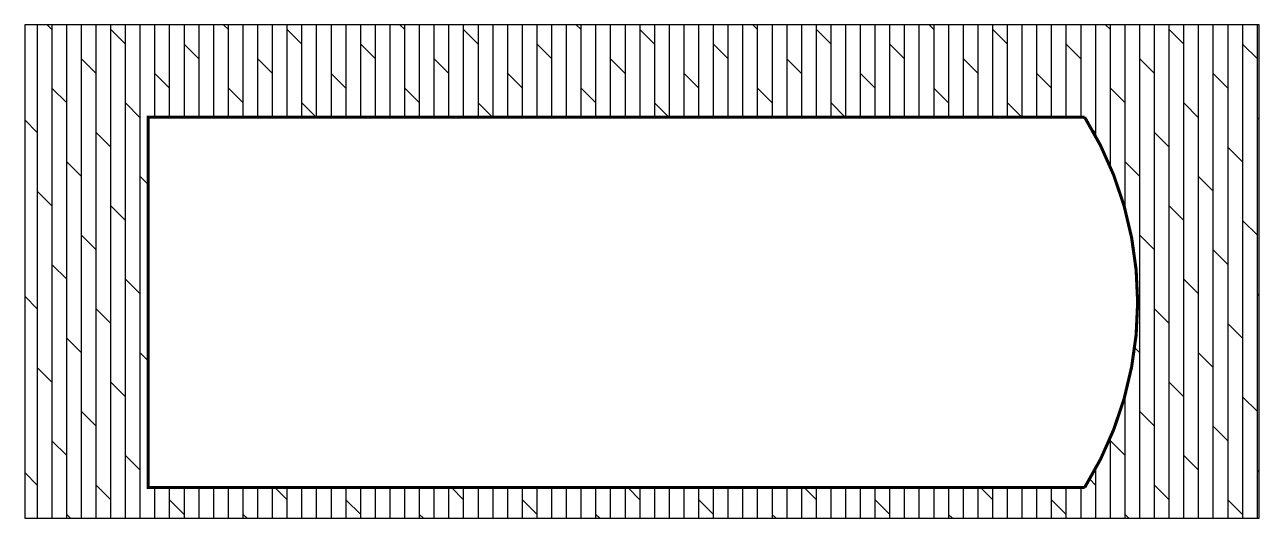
# Model space of a CAD drawing. Header units: millimetres. Extents: x -1871197 to -1180782, y 1281217 to 1543414.
# Drawn here: x -1527628 to -1507628, y 1321637 to 1329637 of the extents above; entities that cross this region are included whole.
import ezdxf

# ---------------------------------------------------------------- set-up
doc = ezdxf.new("R2010")
doc.units = ezdxf.units.MM
doc.header["$LTSCALE"] = 10
doc.layers.add('W-STEEL_FRAME钢架', color=3, linetype='CONTINUOUS')
doc.layers.add('W-WOOD_FLOOR木地板', color=30, linetype='CONTINUOUS')

msp = doc.modelspace()

# ---------------------------------------------------------------- hatches: boundary and pattern name
at = {"layer": 'W-WOOD_FLOOR木地板'}
h = msp.add_hatch(dxfattribs=at)
h.set_pattern_fill('DOLMIT', color=256, scale=300, angle=90)
h.set_pattern_definition([(90, (-3011878.98, -1010947.8), (-238.122618, 1e-14), []), (135, (-3011879, -1010947.8), (-476.24491, -476.24491), [336.75638, -673.512])])
h.paths.add_polyline_path([(-1507627.5, 1329636.6), (-1527627.5, 1329636.6), (-1527627.5, 1321636.6), (-1507627.5, 1321636.6)])
h.paths.add_polyline_path([(-1510456, 1328136.6, -0.2858952), (-1510456, 1322136.6), (-1525627.5, 1322136.6), (-1525627.5, 1328136.6)], flags=16)

# ---------------------------------------------------------------- linework, layer by layer
at = {"layer": 'W-STEEL_FRAME钢架'}
msp.add_lwpolyline([(-1527627.5, 1321636.6), (-1507627.5, 1321636.6), (-1507627.5, 1329636.6), (-1527627.5, 1329636.6)], close=True, dxfattribs=at)
at = {"layer": 'W-STEEL_FRAME钢架', "const_width": 50}
msp.add_lwpolyline([(-1510456, 1328136.6), (-1525627.5, 1328136.6), (-1525627.5, 1322136.6), (-1510456, 1322136.6, 0.2858952)], format="xyb", close=True, dxfattribs=at)

doc.saveas('drawing.dxf')
